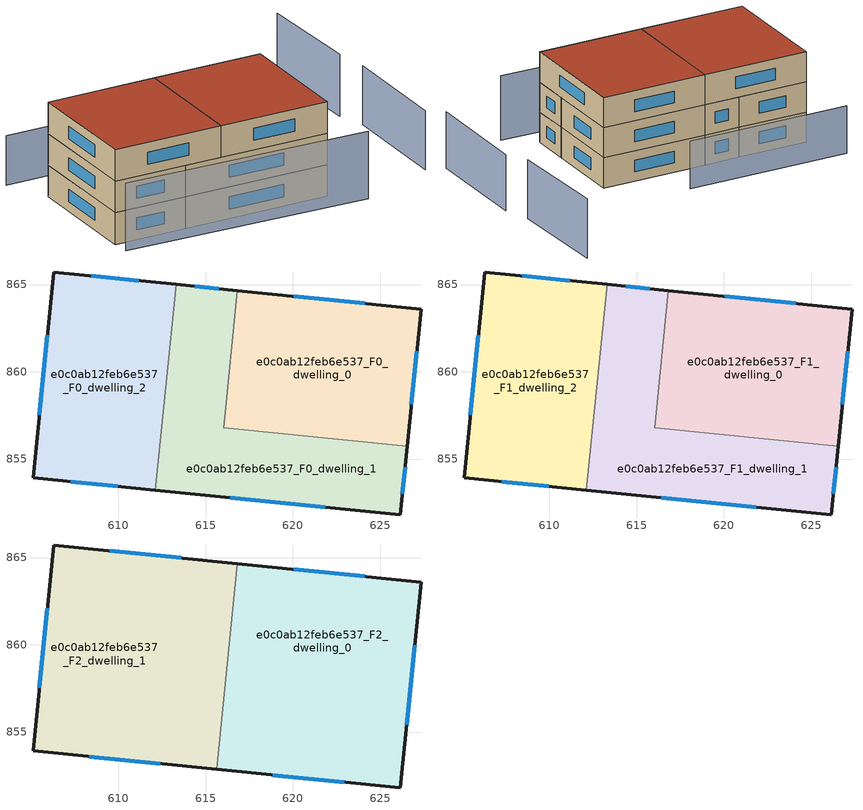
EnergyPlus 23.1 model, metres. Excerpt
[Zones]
e0c0ab12feb6e537_F0_dwelling_0
 floor ground (EU_floor_Construction): 627.34,863.6 626.55,855.74 616.03,856.79 616.82,864.66 z0
 wall outside (EU_wall_Construction): 626.55,855.74 627.34,863.6 616.82,864.66 z0:3
 wall to e0c0ab12feb6e537_F0_dwelling_1 (EU_wall_Construction): 616.82,864.66 616.03,856.79 626.55,855.74 z0:3
 window (EU_Window_Construction): 624.12,863.92 620.04,864.33 / 626.8,858.14 627.1,861.19 z0.92:2.08
e0c0ab12feb6e537_F0_dwelling_1
 floor ground (EU_floor_Construction): 626.55,855.74 626.16,851.8 612.13,853.21 613.31,865.01 616.82,864.66 616.03,856.79 z0
 wall outside (EU_wall_Construction): 612.13,853.21 626.16,851.8 626.55,855.74 / 616.82,864.66 613.31,865.01 z0:3
 wall to e0c0ab12feb6e537_F0_dwelling_2 (EU_wall_Construction): 613.31,865.01 612.13,853.21 z0:3
 window (EU_Window_Construction): 626.28,853.01 626.43,854.53 / 616.42,852.78 621.86,852.24 / 615.74,864.76 614.39,864.9 z0.92:2.08
e0c0ab12feb6e537_F0_dwelling_2
 floor ground (EU_floor_Construction): 613.31,865.01 612.13,853.21 605.11,853.92 606.29,865.71 z0
 wall outside (EU_wall_Construction): 613.31,865.01 606.29,865.71 605.11,853.92 612.13,853.21 z0:3
 window (EU_Window_Construction): 607.26,853.7 609.98,853.43 / 605.93,862.1 605.47,857.53 / 611.16,865.22 608.44,865.5 z0.92:2.08
e0c0ab12feb6e537_F1_dwelling_0
 floor to e0c0ab12feb6e537_F0_dwelling_0 (EU_floor_Construction): 627.34,863.6 626.55,855.74 616.03,856.79 616.82,864.66 z3
 wall outside (EU_wall_Construction): 626.55,855.74 627.34,863.6 616.82,864.66 z3:6
 wall to e0c0ab12feb6e537_F1_dwelling_1 (EU_wall_Construction): 616.82,864.66 616.03,856.79 626.55,855.74 z3:6
 window (EU_Window_Construction): 624.12,863.92 620.04,864.33 / 626.8,858.14 627.1,861.19 z3.92:5.08
e0c0ab12feb6e537_F1_dwelling_1
 floor to e0c0ab12feb6e537_F0_dwelling_1 (EU_floor_Construction): 626.55,855.74 626.16,851.8 612.13,853.21 613.31,865.01 616.82,864.66 616.03,856.79 z3
 wall outside (EU_wall_Construction): 612.13,853.21 626.16,851.8 626.55,855.74 / 616.82,864.66 613.31,865.01 z3:6
 wall to e0c0ab12feb6e537_F1_dwelling_2 (EU_wall_Construction): 613.31,865.01 612.13,853.21 z3:6
 window (EU_Window_Construction): 626.28,853.01 626.43,854.53 / 616.42,852.78 621.86,852.24 / 615.74,864.76 614.39,864.9 z3.92:5.08
e0c0ab12feb6e537_F1_dwelling_2
 floor to e0c0ab12feb6e537_F0_dwelling_2 (EU_floor_Construction): 613.31,865.01 612.13,853.21 605.11,853.92 606.29,865.71 z3
 wall outside (EU_wall_Construction): 613.31,865.01 606.29,865.71 605.11,853.92 612.13,853.21 z3:6
 window (EU_Window_Construction): 607.26,853.7 609.98,853.43 / 605.93,862.1 605.47,857.53 / 611.16,865.22 608.44,865.5 z3.92:5.08
e0c0ab12feb6e537_F2_dwelling_0
 floor to e0c0ab12feb6e537_F1_dwelling_0 (EU_floor_Construction): 627.34,863.6 626.55,855.74 616.03,856.79 616.82,864.65 z6
 floor to e0c0ab12feb6e537_F1_dwelling_1 (EU_floor_Construction): 626.55,855.74 626.16,851.8 615.64,852.86 616.03,856.79 z6
 wall outside (EU_wall_Construction): 615.64,852.86 626.16,851.8 627.34,863.6 616.82,864.65 z6:9
 wall to e0c0ab12feb6e537_F2_dwelling_1 (EU_wall_Construction): 616.82,864.65 615.64,852.86 z6:9
 window (EU_Window_Construction): 624.12,863.92 620.04,864.33 / 626.52,855.42 626.98,859.98 / 618.86,852.54 622.94,852.13 z6.92:8.08
 roof outside (EU_roof_Construction): 626.16,851.8 627.34,863.6 616.82,864.65 615.64,852.86 z9
e0c0ab12feb6e537_F2_dwelling_1
 floor to e0c0ab12feb6e537_F1_dwelling_1 (EU_floor_Construction): 616.82,864.65 615.64,852.86 612.13,853.21 613.31,865.01 z6
 floor to e0c0ab12feb6e537_F1_dwelling_2 (EU_floor_Construction): 613.31,865.01 612.13,853.21 605.11,853.92 606.29,865.71 z6
 wall outside (EU_wall_Construction): 616.82,864.65 606.29,865.71 605.11,853.92 615.64,852.86 z6:9
 window (EU_Window_Construction): 608.33,853.59 612.41,853.19 / 605.93,862.1 605.47,857.53 / 613.6,864.98 609.52,865.39 z6.92:8.08
 roof outside (EU_roof_Construction): 615.64,852.86 616.82,864.65 606.29,865.71 605.11,853.92 z9
shading: 605.12,852.29 628.8,849.32 z0:6.4; 636.47,851.64 637.61,862.68 z0:5.6; 637.02,865.3 637.65,875.64 z0:5.9; 620.98,868.22 604.71,869.85 z0:4.7
[Building]
EU S2 Campaign: North Axis=0; Terrain=City; Solar Distribution=FullExterior
[Site:Location]
Cape.Town.Intl.AP: Latitude=-33.965; Longitude=18.602; Time Zone=2; Elevation=46
[SizingPeriod:WeatherFileDays]
AnnualSizingPeriod: Begin Month=1; Begin Day of Month=1; End Month=12; End Day of Month=31; Day of Week for Start Day=Monday; Use Weather File Daylight Saving Period=No; Use Weather File Rain and Snow Indicators=No
[MATERIAL]
EU_InternalMass_Material: Roughness=MediumRough; Thickness=0.1; Conductivity=1; Density=1800; Specific Heat=900; Thermal Absorptance=0.9; Solar Absorptance=0.7; Visible Absorptance=0.7
[MATERIAL:NOMASS] Roughness=MediumRough; Thermal Absorptance=0.9; Solar Absorptance=0.7; Visible Absorptance=0.7
Name | Thermal Resistance
EU_wall_NoMass | 0.443251
EU_roof_NoMass | 0.403317
EU_floor_NoMass | 0.599929
[WINDOWMATERIAL:SIMPLEGLAZINGSYSTEM]
EU_Window_SimpleGlazing: UFactor=4.90254; Solar Heat Gain Coefficient=0.85; Visible Transmittance=0.85
[CONSTRUCTION]
EU_wall_Construction: EU_wall_NoMass
EU_roof_Construction: EU_roof_NoMass
EU_floor_Construction: EU_floor_NoMass
EU_Window_Construction: EU_Window_SimpleGlazing
EU_InternalMass_Construction: EU_InternalMass_Material
[ZONE] Type=1; Multiplier=1; Ceiling Height=autocalculate; Floor Area=autocalculate; Part of Total Floor Area=Yes
Name | Volume
e0c0ab12feb6e537_F0_dwelling_0; e0c0ab12feb6e537_F1_dwelling_0 | 250.75
e0c0ab12feb6e537_F2_dwelling_0 | 376.08
e0c0ab12feb6e537_F0_dwelling_1; e0c0ab12feb6e537_F1_dwelling_1 | 250.746
e0c0ab12feb6e537_F2_dwelling_1 | 376.1
e0c0ab12feb6e537_F0_dwelling_2; e0c0ab12feb6e537_F1_dwelling_2 | 250.725
[INTERNALMASS] Construction=EU_InternalMass_Construction
Name | Zone or ZoneList | Surface Area
e0c0ab12feb6e537_F0_dwelling_0_EU_InternalMass | e0c0ab12feb6e537_F0_dwelling_0 | 83.5834
e0c0ab12feb6e537_F0_dwelling_1_EU_InternalMass | e0c0ab12feb6e537_F0_dwelling_1 | 83.582
e0c0ab12feb6e537_F0_dwelling_2_EU_InternalMass | e0c0ab12feb6e537_F0_dwelling_2 | 83.5751
e0c0ab12feb6e537_F1_dwelling_0_EU_InternalMass | e0c0ab12feb6e537_F1_dwelling_0 | 83.5834
e0c0ab12feb6e537_F1_dwelling_1_EU_InternalMass | e0c0ab12feb6e537_F1_dwelling_1 | 83.582
e0c0ab12feb6e537_F1_dwelling_2_EU_InternalMass | e0c0ab12feb6e537_F1_dwelling_2 | 83.5751
e0c0ab12feb6e537_F2_dwelling_0_EU_InternalMass | e0c0ab12feb6e537_F2_dwelling_0 | 125.362
e0c0ab12feb6e537_F2_dwelling_1_EU_InternalMass | e0c0ab12feb6e537_F2_dwelling_1 | 125.375
[OTHEREQUIPMENT] Fuel Type=Electricity; Design Level Calculation Method=Watts/Area; Power per Zone Floor Area=1; Fraction Latent=0; Fraction Radiant=0; Fraction Lost=0; Carbon Dioxide Generation Rate=0; EndUse Subcategory=EU_Step8_InternalGains
Name | Zone or ZoneList or Space or SpaceList | Schedule
EU_Step8_InternalGain_e0c0ab12feb6e537_F0_dwelling_0_f000 | e0c0ab12feb6e537_F0_dwelling_0 | EU_Step8_GainSchedule_e0c0ab12feb6e537_F0_dwelling_0_f000
EU_Step8_InternalGain_e0c0ab12feb6e537_F0_dwelling_1_f000 | e0c0ab12feb6e537_F0_dwelling_1 | EU_Step8_GainSchedule_e0c0ab12feb6e537_F0_dwelling_1_f000
EU_Step8_InternalGain_e0c0ab12feb6e537_F0_dwelling_2_f000 | e0c0ab12feb6e537_F0_dwelling_2 | EU_Step8_GainSchedule_e0c0ab12feb6e537_F0_dwelling_2_f000
EU_Step8_InternalGain_e0c0ab12feb6e537_F1_dwelling_0_f000 | e0c0ab12feb6e537_F1_dwelling_0 | EU_Step8_GainSchedule_e0c0ab12feb6e537_F1_dwelling_0_f000
EU_Step8_InternalGain_e0c0ab12feb6e537_F1_dwelling_1_f000 | e0c0ab12feb6e537_F1_dwelling_1 | EU_Step8_GainSchedule_e0c0ab12feb6e537_F1_dwelling_1_f000
EU_Step8_InternalGain_e0c0ab12feb6e537_F1_dwelling_2_f000 | e0c0ab12feb6e537_F1_dwelling_2 | EU_Step8_GainSchedule_e0c0ab12feb6e537_F1_dwelling_2_f000
EU_Step8_InternalGain_e0c0ab12feb6e537_F2_dwelling_0_f000 | e0c0ab12feb6e537_F2_dwelling_0 | EU_Step8_GainSchedule_e0c0ab12feb6e537_F2_dwelling_0_f000
EU_Step8_InternalGain_e0c0ab12feb6e537_F2_dwelling_1_f000 | e0c0ab12feb6e537_F2_dwelling_1 | EU_Step8_GainSchedule_e0c0ab12feb6e537_F2_dwelling_1_f000
[ZONEVENTILATION:DESIGNFLOWRATE] Schedule=EU_AlwaysOn; Design Flow Rate Calculation Method=AirChanges/Hour; Air Changes per Hour=0.713097; Ventilation Type=Natural; Fan Pressure Rise=0; Fan Total Efficiency=1; Constant Term Coefficient=1; Temperature Term Coefficient=0; Velocity Term Coefficient=0; Velocity Squared Term Coefficient=0; Minimum Indoor Temperature=-100; Maximum Indoor Temperature=100; Delta Temperature=-100; Minimum Outdoor Temperature=-100; Maximum Outdoor Temperature=100; Maximum Wind Speed=40
Name | Zone or ZoneList or Space or SpaceList
EU_ConstantAir_e0c0ab12feb6e537_F0_dwelling_0 | e0c0ab12feb6e537_F0_dwelling_0
EU_ConstantAir_e0c0ab12feb6e537_F0_dwelling_1 | e0c0ab12feb6e537_F0_dwelling_1
EU_ConstantAir_e0c0ab12feb6e537_F0_dwelling_2 | e0c0ab12feb6e537_F0_dwelling_2
EU_ConstantAir_e0c0ab12feb6e537_F1_dwelling_0 | e0c0ab12feb6e537_F1_dwelling_0
EU_ConstantAir_e0c0ab12feb6e537_F1_dwelling_1 | e0c0ab12feb6e537_F1_dwelling_1
EU_ConstantAir_e0c0ab12feb6e537_F1_dwelling_2 | e0c0ab12feb6e537_F1_dwelling_2
EU_ConstantAir_e0c0ab12feb6e537_F2_dwelling_0 | e0c0ab12feb6e537_F2_dwelling_0
EU_ConstantAir_e0c0ab12feb6e537_F2_dwelling_1 | e0c0ab12feb6e537_F2_dwelling_1
[HVACTEMPLATE:THERMOSTAT] Constant Heating Setpoint=20; Constant Cooling Setpoint=50
EU_HeatOnly_e0c0ab12feb6e537_F0_dwelling_0; EU_HeatOnly_e0c0ab12feb6e537_F0_dwelling_1; EU_HeatOnly_e0c0ab12feb6e537_F0_dwelling_2; EU_HeatOnly_e0c0ab12feb6e537_F1_dwelling_0; EU_HeatOnly_e0c0ab12feb6e537_F1_dwelling_1; EU_HeatOnly_e0c0ab12feb6e537_F1_dwelling_2; EU_HeatOnly_e0c0ab12feb6e537_F2_dwelling_0; EU_HeatOnly_e0c0ab12feb6e537_F2_dwelling_1
[HVACTEMPLATE:ZONE:IDEALLOADSAIRSYSTEM] System Availability Schedule=EU_AlwaysOn; Maximum Heating Supply Air Temperature=50; Minimum Cooling Supply Air Temperature=13; Maximum Heating Supply Air Humidity Ratio=0.0156; Minimum Cooling Supply Air Humidity Ratio=0.0077; Heating Limit=NoLimit; Cooling Limit=NoLimit; Heating Availability Schedule=EU_AlwaysOn; Cooling Availability Schedule=EU_CoolingOff; Dehumidification Control Type=ConstantSensibleHeatRatio; Cooling Sensible Heat Ratio=0.7; Dehumidification Setpoint=60; Humidification Control Type=None; Humidification Setpoint=30; Outdoor Air Method=None; Outdoor Air Flow Rate per Person=0.00944; Outdoor Air Flow Rate per Zone Floor Area=0; Outdoor Air Flow Rate per Zone=0; Demand Controlled Ventilation Type=None; Outdoor Air Economizer Type=NoEconomizer; Heat Recovery Type=None; Sensible Heat Recovery Effectiveness=0.7; Latent Heat Recovery Effectiveness=0.65
Name | Template Thermostat
e0c0ab12feb6e537_F0_dwelling_0 | EU_HeatOnly_e0c0ab12feb6e537_F0_dwelling_0
e0c0ab12feb6e537_F0_dwelling_1 | EU_HeatOnly_e0c0ab12feb6e537_F0_dwelling_1
e0c0ab12feb6e537_F0_dwelling_2 | EU_HeatOnly_e0c0ab12feb6e537_F0_dwelling_2
e0c0ab12feb6e537_F1_dwelling_0 | EU_HeatOnly_e0c0ab12feb6e537_F1_dwelling_0
e0c0ab12feb6e537_F1_dwelling_1 | EU_HeatOnly_e0c0ab12feb6e537_F1_dwelling_1
e0c0ab12feb6e537_F1_dwelling_2 | EU_HeatOnly_e0c0ab12feb6e537_F1_dwelling_2
e0c0ab12feb6e537_F2_dwelling_0 | EU_HeatOnly_e0c0ab12feb6e537_F2_dwelling_0
e0c0ab12feb6e537_F2_dwelling_1 | EU_HeatOnly_e0c0ab12feb6e537_F2_dwelling_1
[SIZING:ZONE] Zone Cooling Design Supply Air Temperature Input Method=SupplyAirTemperature; Zone Cooling Design Supply Air Temperature=13; Zone Heating Design Supply Air Temperature Input Method=SupplyAirTemperature; Zone Heating Design Supply Air Temperature=50; Zone Cooling Design Supply Air Humidity Ratio=0.008; Zone Heating Design Supply Air Humidity Ratio=0.008; Cooling Design Air Flow Method=DesignDay; Cooling Design Air Flow Rate=0; Cooling Minimum Air Flow per Zone Floor Area=0.000762; Cooling Minimum Air Flow=0; Cooling Minimum Air Flow Fraction=0.2; Heating Design Air Flow Method=DesignDay; Heating Design Air Flow Rate=0; Heating Maximum Air Flow per Zone Floor Area=0.002032; Heating Maximum Air Flow=0.141576; Heating Maximum Air Flow Fraction=0.3; Account for Dedicated Outdoor Air System=No; Dedicated Outdoor Air System Control Strategy=NeutralSupplyAir; Dedicated Outdoor Air Low Setpoint Temperature for Design=autosize; Dedicated Outdoor Air High Setpoint Temperature for Design=autosize; Zone Load Sizing Method=Sensible Load Only No Latent Load; Zone Latent Cooling Design Supply Air Humidity Ratio Input Method=HumidityRatioDifference; Zone Cooling Design Supply Air Humidity Ratio Difference=0.005; Zone Latent Heating Design Supply Air Humidity Ratio Input Method=HumidityRatioDifference; Zone Humidification Design Supply Air Humidity Ratio Difference=0.005
e0c0ab12feb6e537_F0_dwelling_0; e0c0ab12feb6e537_F0_dwelling_1; e0c0ab12feb6e537_F0_dwelling_2; e0c0ab12feb6e537_F1_dwelling_0; e0c0ab12feb6e537_F1_dwelling_1; e0c0ab12feb6e537_F1_dwelling_2; e0c0ab12feb6e537_F2_dwelling_0; e0c0ab12feb6e537_F2_dwelling_1
[SCHEDULE:CONSTANT]
Name | Hourly Value
EU_AlwaysOn | 1
EU_CoolingOff | 0
[SCHEDULE:FILE] Column Number=1; Rows to Skip at Top=0; Number of Hours of Data=8760; Column Separator=Comma; Interpolate to Timestep=No; Minutes per Item=60; Adjust Schedule for Daylight Savings=Yes
Name | File
EU_Step8_GainSchedule_e0c0ab12feb6e537_F0_dwelling_0_f000 | ../../schedules/e0c0ab12feb6e537/e0c0ab12feb6e537_F0_dwelling_0_f000_gain.csv
EU_Step8_GainSchedule_e0c0ab12feb6e537_F0_dwelling_1_f000 | ../../schedules/e0c0ab12feb6e537/e0c0ab12feb6e537_F0_dwelling_1_f000_gain.csv
EU_Step8_GainSchedule_e0c0ab12feb6e537_F0_dwelling_2_f000 | ../../schedules/e0c0ab12feb6e537/e0c0ab12feb6e537_F0_dwelling_2_f000_gain.csv
EU_Step8_GainSchedule_e0c0ab12feb6e537_F1_dwelling_0_f000 | ../../schedules/e0c0ab12feb6e537/e0c0ab12feb6e537_F1_dwelling_0_f000_gain.csv
EU_Step8_GainSchedule_e0c0ab12feb6e537_F1_dwelling_1_f000 | ../../schedules/e0c0ab12feb6e537/e0c0ab12feb6e537_F1_dwelling_1_f000_gain.csv
EU_Step8_GainSchedule_e0c0ab12feb6e537_F1_dwelling_2_f000 | ../../schedules/e0c0ab12feb6e537/e0c0ab12feb6e537_F1_dwelling_2_f000_gain.csv
EU_Step8_GainSchedule_e0c0ab12feb6e537_F2_dwelling_0_f000 | ../../schedules/e0c0ab12feb6e537/e0c0ab12feb6e537_F2_dwelling_0_f000_gain.csv
EU_Step8_GainSchedule_e0c0ab12feb6e537_F2_dwelling_1_f000 | ../../schedules/e0c0ab12feb6e537/e0c0ab12feb6e537_F2_dwelling_1_f000_gain.csv
